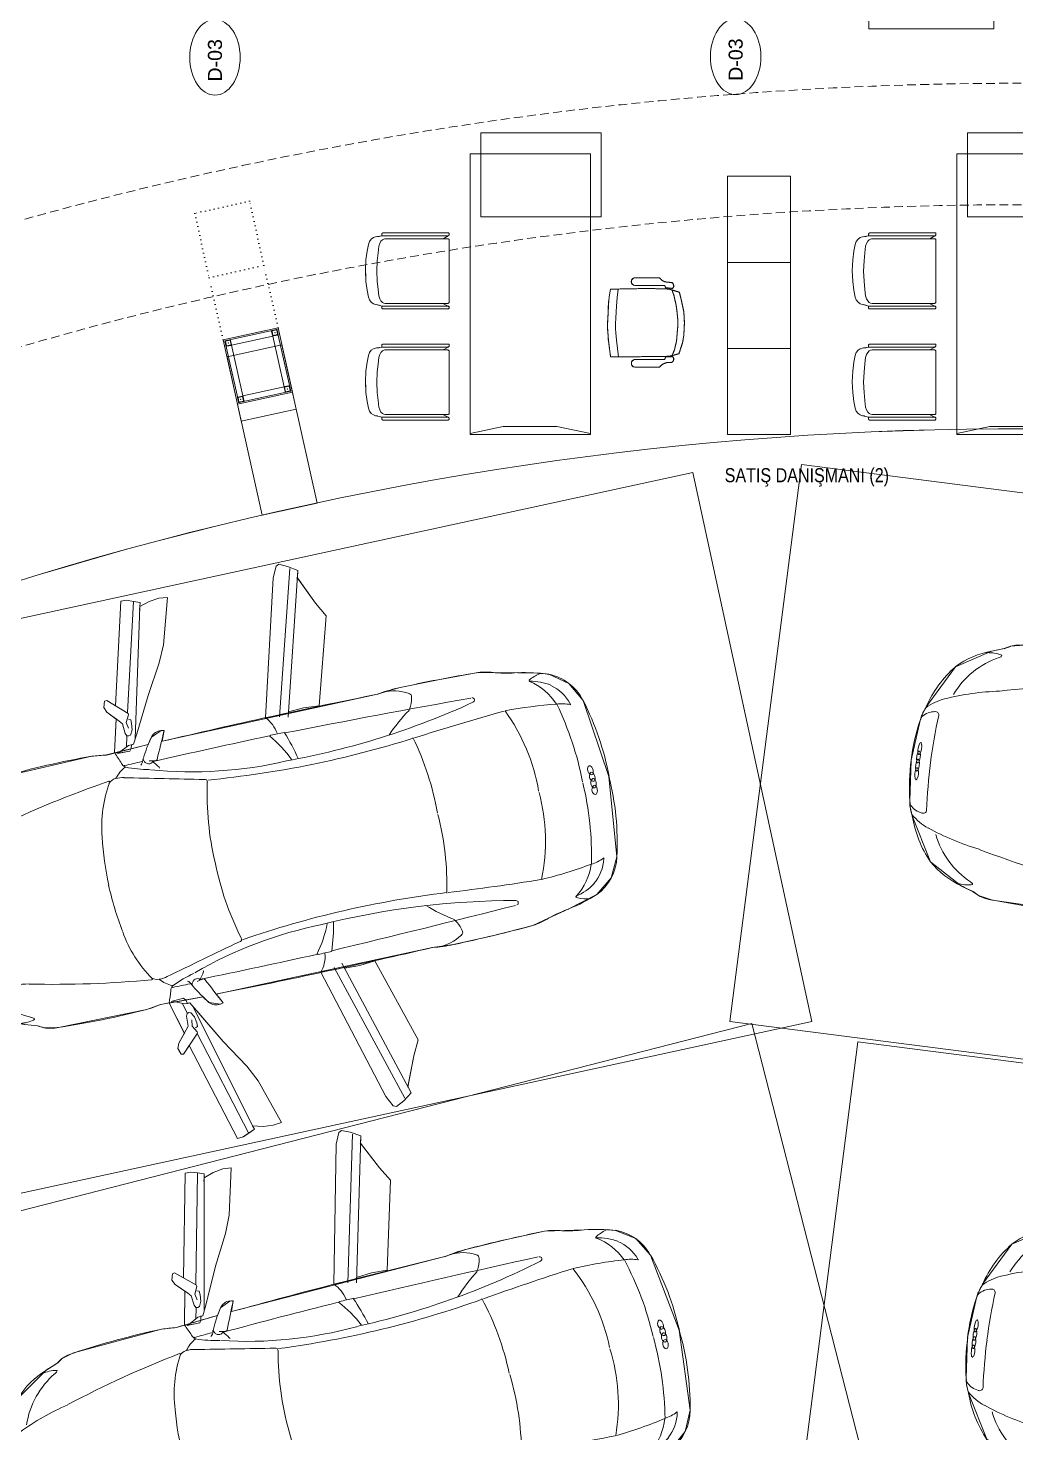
# Model space of a CAD drawing. Extents: x -1281 to 23780, y 0 to 7214.
# Drawn here: x 3381 to 4085, y 1363 to 2364 of the extents above; entities that cross this region are included whole.
import ezdxf
from ezdxf.enums import TextEntityAlignment as Align

# ---------------------------------------------------------------- set-up
doc = ezdxf.new("R2010")
doc.units = 0
doc.header["$LTSCALE"] = 25
doc.header["$MEASUREMENT"] = 0
doc.linetypes.add('DOT2', pattern=[0.125, 0, -0.125])
doc.linetypes.add('HIDDEN', pattern=[0.375, 0.25, -0.125])
doc.layers.get('0').update_dxf_attribs({"color": 9, "lineweight": 9})
for name, color, linetype, lineweight in [('04', 9, 'Continuous', 9), ('05', 9, 'Continuous', 9), ('06C', 9, 'Continuous', 9), ('06D', 9, 'Continuous', 9), ('10', 9, 'Continuous', 9), ('11', 9, 'Continuous', 9), ('14', 9, 'Continuous', 9), ('20', 9, 'DOT2', 9), ('21', 9, 'Continuous', 9), ('22', 8, 'Continuous', 9), ('35', 9, 'Continuous', 9), ('40', 9, 'Continuous', 9), ('40B', 9, 'Continuous', 9)]:
    doc.layers.add(name, color=color, linetype=linetype, lineweight=lineweight)
doc.styles.add('Arial', font='arial.ttf', dxfattribs={"height": 2.5})
doc.styles.add('MuuM_TEXT-STANDART', font='ARIALN.TTF')

# ---------------------------------------------------------------- blocks, each defined once
blk = doc.blocks.new('Group-321-1')
at = {"lineweight": 0}
for p, q in [((384783.04, 69371.037), (384783.045, 69371.03)), ((384784.412, 69370.333), (384784.402, 69370.333))]:
    blk.add_line(p, q, dxfattribs=at)
blk.add_lwpolyline([(384781.552, 69367.984), (384781.749, 69367.691), (384781.755, 69367.686), (384781.792, 69367.644), (384781.826, 69367.617), (384782.071, 69367.461), (384782.34, 69367.353), (384782.382, 69367.341), (384782.445, 69367.333), (384782.799, 69367.344), (384783.036, 69367.494), (384783.102, 69367.558), (384783.14, 69367.584), (384783.206, 69367.666), (384783.505, 69368.233), (384783.54, 69368.332), (384783.689, 69368.6), (384783.747, 69368.608), (384783.808, 69368.663), (384783.815, 69368.684), (384783.734, 69368.684), (384784.456, 69370.087), (384784.536, 69370.216), (384784.667, 69370.478), (384784.79, 69370.739), (384784.82, 69370.859), (384784.862, 69371.012), (384784.908, 69371.23), (384784.882, 69371.384), (384784.792, 69371.511), (384784.314, 69371.831), (384783.778, 69372.033), (384783.62, 69372.032), (384783.48, 69371.963), (384783.437, 69371.922), (384783.33, 69371.799), (384783.149, 69371.581), (384783.009, 69371.329), (384782.874, 69371.074), (384782.814, 69370.93), (384782.099, 69369.532), (384782.049, 69369.59), (384782.035, 69369.573), (384782.027, 69369.491), (384782.053, 69369.439), (384781.922, 69369.163), (384781.862, 69369.076), (384781.573, 69368.494), (384781.548, 69368.402), (384781.549, 69368.355), (384781.535, 69368.264), (384781.552, 69367.984)], close=True, dxfattribs=at)
for centre, radius, start, end in [((384783.7, 69371.691), 0.35, 77.5866, 129.0276), ((384783.366, 69370.122), 1.955, 60.966, 77.834), ((384784.32, 69371.045), 1.244, 132.4655, 142.7244), ((384783.72, 69371.827), 0.298, 161.3049, 177.7436), ((384783.743, 69371.571), 0.403, 118.72, 140.7848), ((384783.68, 69371.64), 0.312, 79.0353, 114.6797), ((384783.891, 69371.749), 0.244, 127.2849, 150.4821), ((384783.737, 69371.941), 0.00701, 14.3074, 65.7877), ((384782.538, 69372.337), 0.957, 316.2186, 325.7418), ((384783.508, 69371.841), 0.0862, 181.346, 189.6397), ((384783.428, 69371.828), 0.00442, 198.8504, 328.8627), ((384783.624, 69371.454), 0.418, 82.5082, 117.4781), ((384786.16, 69370.1), 3.048, 144.4513, 151.4415), ((384783.134, 69369.637), 2.3, 61.7007, 76.2646), ((384783.478, 69370.064), 1.955, 47.8221, 64.6901), ((384784.176, 69371.766), 0.0116, 115.4859, 202.8384), ((384784.205, 69371.78), 0.0437, 204.9366, 291.601), ((384784.183, 69371.753), 0.0264, 86.2513, 116.6), ((384784.18, 69371.717), 0.0619, 44.0406, 86.0686), ((384784.219, 69371.748), 0.0101, 111.9283, 196.7629), ((384784.245, 69371.755), 0.0368, 193.5155, 249.2754), ((384784.227, 69371.731), 0.0287, 93.4709, 113.7003), ((384784.216, 69371.751), 0.0129, 292.515, 43.913), ((384784.222, 69371.692), 0.0681, 58.3409, 87.3083), ((384784.251, 69371.761), 0.045, 244.6107, 282.6822), ((384784.267, 69371.727), 0.0153, 157.3959, 204.4647), ((384784.264, 69371.727), 0.0131, 105.2381, 152.0925), ((384784.294, 69371.739), 0.045, 202.974, 241.0454), ((384784.24, 69371.721), 0.0339, 22.2897, 58.1662), ((384784.257, 69371.732), 0.0153, 281.1914, 328.2602), ((384784.268, 69371.706), 0.0339, 67.4899, 103.3665), ((384784.259, 69371.729), 0.0131, 333.5636, 20.4181), ((384784.292, 69371.73), 0.0368, 236.3807, 292.1406), ((384784.255, 69371.675), 0.0681, 38.3479, 67.3152), ((384784.307, 69371.704), 0.0129, 81.7431, 193.1412), ((384784.336, 69371.712), 0.0437, 194.0551, 280.7195), ((384784.302, 69371.705), 0.0101, 288.8932, 13.7278), ((384784.284, 69371.702), 0.0287, 11.9558, 32.1852), ((384784.3, 69371.656), 0.0619, 39.5875, 81.6156), ((384784.342, 69371.681), 0.0116, 282.8177, 10.1702), ((384784.327, 69371.679), 0.0264, 9.0561, 39.4048), ((384793.527, 69365.622), 11.967, 150.1373, 152.8972), ((384783.608, 69371.273), 0.553, 133.0237, 146.1228), ((384783.22, 69369.593), 2.3, 49.3915, 63.9554), ((384800.106, 69364.196), 18.18, 156.135, 158.2411), ((384783.405, 69370.215), 1.343, 60.0174, 86.688), ((384784.559, 69371.251), 0.35, 356.6286, 48.0695), ((384865.048, 69325.719), 93.696, 150.80307, 151.62775), ((384777.872, 69372.853), 5.605, 330.8944, 345.1644), ((384783.275, 69371.424), 0.0159, 339.0039, 150.3983), ((384784.494, 69371.439), 0.244, 335.1741, 358.3712), ((384784.74, 69371.426), 0.00701, 59.8685, 111.3487), ((384784.529, 69371.205), 0.312, 10.9765, 46.6208), ((384783.531, 69370.151), 1.343, 38.9682, 65.6387), ((384781.832, 69372.322), 3.048, 334.2146, 341.2049), ((384784.411, 69371.051), 0.418, 8.178, 43.1479), ((384784.436, 69371.216), 0.403, 344.8714, 6.9361), ((384783.672, 69371.378), 1.244, 342.9317, 353.1906), ((384783.117, 69370.833), 0.319, 120.9729, 155.4756), ((384782.971, 69371.074), 0.0369, 91.8, 120.3439), ((384782.963, 69371.079), 0.0326, 45.4864, 78.5544), ((384782.849, 69370.933), 0.218, 28.7618, 50.9848), ((384784.829, 69371.109), 0.00442, 156.7934, 286.8057), ((384784.792, 69371.182), 0.0862, 296.0164, 304.3102), ((384784.657, 69371.346), 0.298, 307.9125, 324.3512), ((384783.773, 69370.613), 1.01, 153.0695, 161.9186), ((384784.151, 69371.138), 1.11, 185.593, 197.2706), ((384768.906, 69380.212), 18.18, 327.415, 329.5212), ((384785.761, 69370.683), 0.957, 159.9143, 169.4376), ((384822.941, 69349.52), 45.481, 151.9178, 153.8966), ((384776.607, 69373.583), 7.124, 326.0794, 338.1164), ((384782.734, 69368.932), 2.053, 60.6822, 76.5032), ((384784.272, 69370.932), 0.553, 339.5333, 352.6324), ((384782.88, 69368.858), 2.053, 49.1529, 64.974), ((384788.9, 69367.192), 5.605, 140.4918, 154.7617), ((384699.785, 69410.55), 93.696, 334.02838, 334.85305), ((384773.899, 69375.698), 11.967, 332.7589, 335.5189), ((384784.589, 69370.749), 0.0159, 335.2578, 146.6522), ((384790.23, 69366.59), 7.124, 147.5397, 159.5767), ((384783.846, 69371.294), 1.11, 288.3855, 300.0631), ((384784.439, 69370.117), 0.218, 74.6714, 96.8944), ((384784.201, 69370.276), 0.319, 330.1806, 4.6832), ((384784.491, 69370.295), 0.0326, 47.1018, 80.1697), ((384784.482, 69370.298), 0.0369, 5.3122, 33.8561), ((384782.496, 69369.975), 0.239, 70.6349, 104.3906), ((384825.273, 69347.607), 48.303, 152.0551, 152.1719), ((384782.403, 69368.692), 1.564, 74.9854, 82.5895), ((384783.639, 69370.681), 1.01, 323.7375, 332.5866), ((384821.188, 69350.013), 43.565, 152.4769, 153.5907), ((384780.105, 69371.445), 2.973, 314.8855, 333.6766), ((384782.729, 69369.208), 0.955, 86.6279, 100.516), ((384782.562, 69370.153), 0.00585, 151.7805, 223.8989), ((384743.67, 69390.211), 45.481, 331.7595, 333.7383), ((384782.15, 69369.497), 0.138, 137.1664, 146.6022), ((384967.463, 69508.003), 231.379, 216.74162, 216.79401), ((384678.752, 69458.221), 136.451, 319.2526, 319.49259), ((384782.515, 69369.582), 0.0186, 41.3859, 155.3161), ((384783.958, 69371.212), 2.159, 228.5422, 243.7224), ((384786.455, 69368.186), 2.973, 151.9795, 170.7706), ((384783.107, 69369.014), 0.955, 25.1401, 39.0282), ((384782.878, 69368.448), 1.564, 43.0666, 50.6707), ((384782.099, 69369.526), 0.08, 143.4719, 205.3483), ((384782.92, 69369.911), 0.987, 205.182, 214.4777), ((384740.756, 69390.991), 48.303, 333.4842, 333.601), ((384795.179, 69363.075), 14.587, 154.1319, 155.3338), ((384781.966, 69369.543), 0.249, 316.3484, 326.7202), ((384782.151, 69369.374), 0.0194, 352.1473, 47.0793), ((384782.265, 69368.914), 0.484, 94.4328, 101.9444), ((384782.167, 69369.414), 0.0112, 312.8599, 34.8105), ((384782.228, 69369.389), 0.00831, 38.2323, 92.0308), ((384745.092, 69389.074), 43.565, 332.0654, 333.1793), ((384783.972, 69369.429), 0.00585, 261.7572, 333.8756), ((384783.866, 69369.272), 0.239, 21.2655, 55.0212), ((384791.145, 69364.805), 10.096, 153.3898, 154.1067), ((384781.444, 69369.969), 0.986, 309.9162, 319.8631), ((384782.124, 69369.363), 0.0209, 210.1338, 261.901), ((384782.122, 69369.345), 0.00941, 178.2704, 230.3207), ((384782.085, 69369.3), 0.0489, 5.7791, 50.9893), ((384782.132, 69369.396), 0.0541, 258.6932, 282.7156), ((384782.132, 69369.38), 0.0386, 287.1711, 347.5368), ((384781.801, 69367.557), 1.667, 81.8864, 84.9423), ((384782.05, 69369.26), 0.0543, 255.4486, 293.8595), ((384782.065, 69369.212), 0.00351, 147.6525, 275.8013), ((384782.08, 69369.207), 0.00659, 121.6403, 166.7715), ((384782.315, 69369.202), 0.241, 178.3112, 202.8017), ((384784.019, 69371.181), 2.159, 241.9337, 257.114), ((384783.028, 69368.324), 1.387, 142.8163, 147.1796), ((384782.158, 69369.074), 0.0723, 153.7582, 202.5543), ((384782.272, 69369.026), 0.196, 137.8698, 155.4348), ((384787.053, 69366.137), 5.965, 150.4859, 156.7365), ((384789.128, 69366.446), 7.519, 159.687, 166.3516), ((384782.082, 69369.055), 0.00481, 20.9384, 175.9317), ((384782.858, 69369.503), 0.891, 210.0252, 235.5657), ((384916.043, 69336.417), 136.451, 166.16354, 166.40352), ((384783.536, 69369.058), 0.0186, 330.34, 84.2703), ((384783.627, 69370.502), 2.151, 233.7694, 242.9353), ((384783.546, 69368.712), 0.00831, 33.6253, 87.4238), ((384783.139, 69368.466), 0.484, 23.7117, 31.2233), ((384783.824, 69368.59), 0.249, 158.9359, 169.3077), ((384783.602, 69368.677), 0.0112, 90.8456, 172.7962), ((384788.197, 69600.022), 231.379, 268.86212, 268.91451), ((384783.68, 69368.712), 0.138, 339.054, 348.4897), ((384783.634, 69370.498), 2.151, 242.7208, 251.8868), ((384784.475, 69368.414), 0.986, 165.793, 175.74), ((384774.624, 69373.286), 10.096, 331.5495, 332.2663), ((384783.557, 69368.544), 0.0489, 74.6669, 119.8771), ((384770.867, 69375.555), 14.587, 330.3223, 331.5242), ((384783.595, 69368.629), 0.0386, 138.1193, 198.4851), ((384783.608, 69368.638), 0.0541, 202.9405, 226.9629), ((384783.579, 69368.641), 0.0194, 78.5769, 133.5088), ((384783.572, 69368.601), 0.00941, 255.3354, 307.3857), ((384783.586, 69368.613), 0.0209, 223.7551, 275.5224), ((384783.567, 69369.579), 0.987, 271.1784, 280.4742), ((384783.732, 69368.687), 0.08, 280.3078, 342.1843), ((384781.897, 69368.358), 0.352, 155.6746, 172.8272), ((384783.225, 69368.537), 0.196, 330.2214, 347.7863), ((384783.343, 69368.674), 0.241, 282.8545, 307.345), ((384783.485, 69368.487), 0.00659, 318.8847, 4.0158), ((384783.545, 69368.493), 0.0543, 191.7966, 230.2075), ((384781.251, 69368.372), 0.299, 356.6067, 5.6602), ((384777.132, 69372.603), 7.519, 319.3046, 325.9692), ((384783.272, 69369.29), 0.891, 250.0904, 275.6309), ((384783.331, 69368.472), 0.0723, 283.1018, 331.8979), ((384783.36, 69368.399), 0.00481, 309.7244, 104.7177), ((384783.497, 69368.477), 0.00351, 209.8549, 338.0036), ((384782.307, 69367.298), 1.667, 40.7138, 43.7698), ((384781.801, 69368.141), 0.281, 142.998, 163.907), ((384764.347, 69370.886), 17.387, 351.3262, 351.6313), ((384781.611, 69368.288), 0.0411, 126.4313, 146.9765), ((384781.589, 69368.318), 0.00398, 74.7912, 133.7856), ((384781.584, 69368.313), 0.0102, 1.6376, 54.3963), ((384781.501, 69368.301), 0.0949, 358.817, 7.3839), ((384782.201, 69368.289), 0.606, 179.0659, 219.4798), ((384782.215, 69368.742), 1.387, 338.4765, 342.8399), ((384782.137, 69368.159), 0.611, 170.0439, 196.5991), ((384783.574, 69367.651), 1.842, 162.0199, 174.3284), ((384778.091, 69370.738), 5.965, 328.9197, 335.1702), ((384782.317, 69368.285), 0.822, 201.4762, 226.3392), ((384782.119, 69367.795), 0.38, 174.3105, 196.6697), ((384781.937, 69367.809), 0.219, 213.4367, 228.8733), ((384781.94, 69367.689), 0.145, 160.4215, 200.1828), ((384781.827, 69367.732), 0.0243, 63.7649, 169.9953), ((384784.099, 69371.38), 4.274, 238.0489, 242.6341), ((384781.349, 69368.793), 1.842, 311.3278, 323.6363), ((384781.863, 69367.709), 0.0958, 222.8673, 244.0075), ((384781.83, 69367.649), 0.0272, 202.2018, 232.2843), ((384782.695, 69368.714), 1.4, 231.6246, 243.5204), ((384784.073, 69371.394), 4.274, 243.022, 247.6072), ((384783.29, 69367.326), 0.299, 119.996, 129.0494), ((384782.901, 69367.842), 0.352, 312.8289, 329.9815), ((384781.979, 69367.566), 0.00393, 106.148, 191.2356), ((384781.993, 69367.569), 0.0174, 192.4725, 226.4338), ((384781.984, 69367.548), 0.0228, 79.7433, 104.6743), ((384782.076, 69367.657), 0.139, 226.4813, 253.2418), ((384781.968, 69367.467), 0.105, 43.0274, 79.064), ((384782.033, 69367.535), 0.00393, 108.0079, 193.0955), ((384782.046, 69367.539), 0.0174, 194.3324, 228.2937), ((384782.038, 69367.517), 0.0228, 81.6031, 106.5342), ((384782.126, 69367.63), 0.139, 228.3412, 255.1017), ((384782.043, 69367.546), 0.0229, 252.8528, 277.4764), ((384782.024, 69367.436), 0.105, 44.8873, 80.9239), ((384782.022, 69367.518), 0.0302, 24.4378, 42.4802), ((384782.046, 69367.528), 0.00493, 273.6822, 33.6822), ((384782.086, 69367.507), 0.00493, 90.1141, 210.1141), ((384782.102, 69367.515), 0.0229, 206.3199, 230.9435), ((384782.091, 69367.482), 0.0302, 81.316, 99.3585), ((384782.176, 69367.604), 0.139, 230.5544, 257.315), ((384782.097, 69367.517), 0.0229, 254.7126, 279.3362), ((384782.078, 69367.409), 0.105, 44.7323, 80.7688), ((384782.077, 69367.489), 0.0302, 26.2976, 44.3401), ((384782.1, 69367.5), 0.00493, 275.5421, 35.5421), ((384782.14, 69367.48), 0.00493, 91.9739, 211.9739), ((384782.146, 69367.455), 0.0302, 83.1759, 101.2183), ((384782.136, 69367.381), 0.105, 46.5921, 82.6287), ((384782.136, 69367.467), 0.0228, 19.1219, 44.053), ((384782.668, 69368.05), 0.606, 266.1764, 306.5902), ((384782.599, 69367.922), 0.611, 289.0571, 315.6122), ((384782.781, 69367.638), 0.281, 321.7491, 342.6581), ((384783.086, 69367.487), 0.0949, 118.2722, 126.8391), ((384795.185, 69355.056), 17.387, 134.0248, 134.33), ((384783.047, 69367.563), 0.0102, 71.2598, 124.0185), ((384783.011, 69367.569), 0.0411, 338.6796, 359.2249), ((384783.048, 69367.569), 0.00398, 351.8705, 50.8649), ((384782.725, 69368.699), 1.4, 242.1358, 254.0316), ((384782.156, 69367.488), 0.0229, 208.1798, 232.8034), ((384782.227, 69367.58), 0.139, 232.4143, 259.1748), ((384782.149, 69367.486), 0.0174, 257.3624, 291.3237), ((384782.154, 69367.473), 0.00393, 292.5606, 17.6483), ((384782.204, 69367.46), 0.0174, 259.2223, 293.1836), ((384782.192, 69367.441), 0.0228, 20.9818, 45.9129), ((384782.21, 69367.448), 0.00393, 294.4205, 19.5081), ((384782.332, 69367.488), 0.145, 285.4734, 325.2346), ((384782.315, 69367.695), 0.38, 288.9864, 311.3457), ((384782.433, 69367.421), 0.0243, 315.6609, 61.8912), ((384782.394, 69367.436), 0.0958, 241.6486, 262.7889), ((384782.364, 69367.375), 0.0272, 253.3718, 283.4544), ((384782.432, 69367.554), 0.219, 256.7829, 272.2195), ((384782.598, 69368.141), 0.822, 259.3169, 284.18)]:
    blk.add_arc(centre, radius, start, end, dxfattribs=at)
blk = doc.blocks.new('Group-322-1')
for p, q in [((384781.331, 69370.21), (384781.297, 69370.16)), ((384781.574, 69369.974), (384781.331, 69370.21)), ((384781.27, 69370.092), (384781.256, 69370.017)), ((384781.297, 69370.16), (384781.27, 69370.092)), ((384781.199, 69370.005), (384781.162, 69369.973)), ((384781.235, 69370.037), (384781.199, 69370.005)), ((384781.784, 69369.471), (384781.2, 69370.004)), ((384781.256, 69370.017), (384781.235, 69370.037)), ((384781.962, 69369.394), (384781.256, 69370.017)), ((384781.256, 69370.017), (384781.275, 69369.999)), ((384781.162, 69369.973), (384781.141, 69369.938)), ((384781.141, 69369.938), (384781.692, 69369.435)), ((384781.654, 69369.869), (384781.574, 69369.974)), ((384781.782, 69369.661), (384781.654, 69369.869)), ((384781.944, 69369.425), (384781.782, 69369.661)), ((384781.618, 69369.395), (384781.623, 69369.411)), ((384781.649, 69369.362), (384781.618, 69369.395)), ((384781.623, 69369.411), (384781.792, 69369.469)), ((384781.794, 69369.385), (384781.689, 69369.359)), ((384781.766, 69369.381), (384781.946, 69369.218)), ((384781.792, 69369.469), (384781.801, 69369.465)), ((384781.823, 69369.391), (384781.794, 69369.385)), ((384781.801, 69369.465), (384781.832, 69369.419)), ((384781.889, 69369.363), (384781.823, 69369.391)), ((384781.824, 69369.445), (384781.838, 69369.456)), ((384781.832, 69369.419), (384781.873, 69369.405)), ((384781.838, 69369.456), (384781.862, 69369.443)), ((384781.862, 69369.443), (384781.899, 69369.418)), ((384781.899, 69369.418), (384781.921, 69369.385)), ((384781.921, 69369.385), (384781.918, 69369.372)), ((384781.986, 69369.36), (384781.944, 69369.425)), ((384781.689, 69369.359), (384781.649, 69369.362)), ((384781.908, 69369.362), (384781.889, 69369.363)), ((384781.918, 69369.372), (384781.908, 69369.362)), ((384781.969, 69369.308), (384781.911, 69369.361)), ((384781.963, 69369.23), (384782.008, 69369.309)), ((384781.966, 69369.236), (384781.97, 69369.326)), ((384781.97, 69369.326), (384781.986, 69369.36)), ((384781.998, 69369.329), (384781.977, 69369.348)), ((384782.008, 69369.309), (384781.998, 69369.329))]:
    blk.add_line(p, q)
blk.add_lwpolyline([(384781.331, 69370.21), (384781.574, 69369.974), (384781.654, 69369.869), (384781.782, 69369.661), (384781.944, 69369.425), (384781.986, 69369.36), (384781.98, 69369.346), (384781.998, 69369.329), (384782.008, 69369.309), (384781.966, 69369.236), (384781.946, 69369.218), (384781.769, 69369.379), (384781.689, 69369.359), (384781.649, 69369.362), (384781.618, 69369.395), (384781.623, 69369.411), (384781.692, 69369.435), (384781.141, 69369.938), (384781.162, 69369.973), (384781.199, 69370.005), (384781.235, 69370.037), (384781.256, 69370.017), (384781.27, 69370.092), (384781.297, 69370.16)], close=True)
blk = doc.blocks.new('Group-323-1')
for p, q in [((384783.571, 69368.405), (384783.609, 69368.488)), ((384783.609, 69368.488), (384783.631, 69368.491)), ((384783.631, 69368.491), (384783.659, 69368.485)), ((384783.645, 69368.467), (384783.663, 69368.5)), ((384783.663, 69368.5), (384783.74, 69368.503)), ((384783.705, 69368.5), (384784.623, 69368.289)), ((384783.74, 69368.503), (384784.026, 69368.509)), ((384784.026, 69368.509), (384784.27, 69368.527)), ((384784.27, 69368.527), (384784.402, 69368.523)), ((384784.402, 69368.523), (384784.736, 69368.463)), ((384783.808, 69368.333), (384783.571, 69368.385)), ((384783.575, 69368.411), (384783.645, 69368.467)), ((384783.631, 69368.456), (384783.707, 69368.44)), ((384783.713, 69368.451), (384783.71, 69368.438)), ((384783.71, 69368.438), (384783.722, 69368.423)), ((384783.722, 69368.461), (384783.713, 69368.451)), ((384783.761, 69368.463), (384783.722, 69368.461)), ((384783.722, 69368.423), (384783.784, 69368.385)), ((384783.804, 69368.448), (384783.761, 69368.463)), ((384783.802, 69368.409), (384783.766, 69368.434)), ((384783.784, 69368.385), (384783.795, 69368.358)), ((384783.856, 69368.411), (384783.802, 69368.409)), ((384783.828, 69368.435), (384783.804, 69368.448)), ((384783.827, 69368.418), (384783.828, 69368.435)), ((384783.865, 69368.406), (384783.856, 69368.411)), ((384783.916, 69368.234), (384783.865, 69368.406)), ((384783.871, 69368.4), (384784.645, 69368.236)), ((384784.715, 69368.406), (384784.675, 69368.344)), ((384784.736, 69368.463), (384784.715, 69368.406)), ((384783.795, 69368.358), (384783.836, 69368.258)), ((384784.626, 69368.15), (384783.896, 69368.304)), ((384784.623, 69368.289), (384784.597, 69368.295)), ((384784.675, 69368.344), (384784.623, 69368.289)), ((384784.623, 69368.289), (384784.651, 69368.284)), ((384784.651, 69368.284), (384784.646, 69368.236)), ((384783.836, 69368.258), (384783.861, 69368.227)), ((384783.861, 69368.227), (384783.906, 69368.221)), ((384783.906, 69368.221), (384783.916, 69368.234)), ((384784.642, 69368.187), (384784.626, 69368.15)), ((384784.646, 69368.236), (384784.642, 69368.187))]:
    blk.add_line(p, q)
blk.add_lwpolyline([(384783.629, 69368.491), (384783.656, 69368.486), (384783.663, 69368.5), (384784.026, 69368.509), (384784.27, 69368.527), (384784.402, 69368.523), (384784.736, 69368.463), (384784.715, 69368.406), (384784.675, 69368.344), (384784.623, 69368.289), (384784.651, 69368.284), (384784.642, 69368.187), (384784.626, 69368.15), (384783.896, 69368.304), (384783.916, 69368.234), (384783.906, 69368.221), (384783.861, 69368.227), (384783.836, 69368.258), (384783.805, 69368.334), (384783.571, 69368.385)], close=True)
blk = doc.blocks.new('Group-324-1')
for p, q in [((384781.703, 69371.012), (384781.652, 69370.974)), ((384781.773, 69371.05), (384781.703, 69371.012)), ((384782.494, 69370.288), (384781.725, 69371.016)), ((384782.537, 69370.334), (384781.773, 69371.05)), ((384781.806, 69371.015), (384782.032, 69371)), ((384782.032, 69371), (384782.15, 69371.001)), ((384782.15, 69371.001), (384782.614, 69370.557)), ((384781.652, 69370.974), (384781.65, 69370.95)), ((384781.65, 69370.95), (384781.701, 69370.882)), ((384781.701, 69370.882), (384782.437, 69370.206)), ((384782.614, 69370.557), (384782.554, 69370.462)), ((384782.554, 69370.462), (384782.508, 69370.36))]:
    blk.add_line(p, q)
blk.add_lwpolyline([(384782.614, 69370.557), (384782.15, 69371.001), (384782.032, 69371), (384781.811, 69371.015), (384781.773, 69371.05), (384781.703, 69371.012), (384781.652, 69370.974), (384781.65, 69370.95), (384781.701, 69370.882), (384782.437, 69370.206), (384782.513, 69370.356), (384782.508, 69370.36), (384782.554, 69370.462)], close=True)
blk = doc.blocks.new('Group-325-1')
for p, q in [((384784.27, 69369.709), (384784.228, 69369.605)), ((384784.901, 69369.59), (384784.27, 69369.709)), ((384784.228, 69369.605), (384784.171, 69369.507)), ((384784.969, 69369.494), (384784.901, 69369.59)), ((384784.133, 69369.516), (384785.16, 69369.313)), ((384785.113, 69369.319), (384784.969, 69369.494)), ((384784.121, 69369.455), (384785.161, 69369.254)), ((384785.066, 69369.156), (384784.088, 69369.361)), ((384785.16, 69369.313), (384785.171, 69369.234)), ((384785.171, 69369.234), (384785.169, 69369.17)), ((384785.151, 69369.154), (384785.066, 69369.156)), ((384785.169, 69369.17), (384785.151, 69369.154))]:
    blk.add_line(p, q)
blk.add_lwpolyline([(384784.27, 69369.709), (384784.901, 69369.59), (384784.969, 69369.494), (384785.11, 69369.323), (384785.16, 69369.313), (384785.171, 69369.234), (384785.169, 69369.17), (384785.151, 69369.154), (384785.066, 69369.156), (384784.088, 69369.361), (384784.137, 69369.452), (384784.166, 69369.509), (384784.172, 69369.508), (384784.228, 69369.605)], close=True)
blk = doc.blocks.new('p-audi_arac')
at = {"layer": '06D', "lineweight": 0, "flags": 128}
blk.add_lwpolyline([(695.6, 0.8), (-4.4, 0.8), (-4.4, 400.8), (695.6, 400.8)], close=True, dxfattribs=at)
at = {"layer": '04', "xscale": 100, "yscale": 100, "zscale": 100, "rotation": 117.1763778173342}
for name in ['Group-321-1', 'Group-323-1', 'Group-325-1', 'Group-324-1', 'Group-322-1']:
    blk.add_blockref(name, (23745751, -31061967.8), dxfattribs=at)
blk = doc.blocks.new('0_doorno')
blk.add_lwpolyline([(4.5, 0), (12.5, 0)])
blk.add_ellipse((-0.89, 0), major_axis=(-5.39, 0), ratio=0.666667)
at = {"style": 'Arial'}
blk.add_attdef('YUKSEKLIK', text='', height=2, dxfattribs=at).set_placement((5, 12.3), align=Align.TOP_LEFT)
blk.add_attdef('KAPINO', text='', height=2, dxfattribs=at).set_placement((0, 0), align=Align.MIDDLE)
blk.add_attdef('GENISLIK', text='', height=2, dxfattribs=at).set_placement((5, -3.79), align=Align.BOTTOM_LEFT)
blk = doc.blocks.new('Group-41-1')
for p, q in [((384804.565, 69162.035), (384804.565, 69161.585)), ((384805.178, 69162.035), (384804.565, 69162.035)), ((384805.178, 69161.585), (384805.178, 69162.035)), ((384804.565, 69161.585), (384805.178, 69161.585))]:
    blk.add_line(p, q)
at = {"flags": 128}
blk.add_lwpolyline([(384804.565, 69162.035), (384805.178, 69162.035), (384805.178, 69161.585), (384804.565, 69161.585)], close=True, dxfattribs=at)
blk = doc.blocks.new('Group-42-1')
at = {"layer": '05', "color": 7}
for p in [(-1.227, 0), (-0.613, 0), (0, 0)]:
    blk.add_blockref('Group-41-1', p, dxfattribs=at)
blk = doc.blocks.new('Group-32-1')
for p, q in [((384804.552, 69159.371), (384804.573, 69159.336)), ((384804.574, 69159.372), (384804.573, 69159.372)), ((384804.573, 69159.372), (384804.573, 69159.371)), ((384804.573, 69159.371), (384804.573, 69159.371)), ((384804.573, 69159.371), (384804.573, 69159.37)), ((384804.573, 69159.37), (384804.573, 69159.37)), ((384804.573, 69159.37), (384804.573, 69159.369)), ((384804.573, 69159.369), (384804.573, 69159.369)), ((384804.573, 69159.369), (384804.573, 69158.924)), ((384804.575, 69159.374), (384804.574, 69159.374)), ((384804.574, 69159.374), (384804.574, 69159.374)), ((384804.574, 69159.374), (384804.574, 69159.373)), ((384804.574, 69159.373), (384804.574, 69159.373)), ((384804.574, 69159.373), (384804.574, 69159.372)), ((384804.576, 69159.376), (384804.575, 69159.375)), ((384804.575, 69159.375), (384804.575, 69159.375)), ((384804.575, 69159.375), (384804.575, 69159.374)), ((384804.577, 69159.377), (384804.576, 69159.376)), ((384804.576, 69159.376), (384804.576, 69159.376)), ((384804.576, 69159.376), (384804.576, 69159.376)), ((384804.578, 69159.377), (384804.577, 69159.377)), ((384804.577, 69159.377), (384804.577, 69159.377)), ((384804.577, 69159.377), (384804.577, 69159.377)), ((384804.579, 69159.378), (384804.578, 69159.378)), ((384804.578, 69159.378), (384804.578, 69159.377)), ((384804.58, 69159.378), (384804.579, 69159.378)), ((384804.579, 69159.378), (384804.579, 69159.378)), ((384804.581, 69159.379), (384804.58, 69159.378)), ((384804.58, 69159.378), (384804.58, 69159.378)), ((384804.582, 69159.379), (384804.581, 69159.379)), ((384804.581, 69159.379), (384804.581, 69159.379)), ((384804.583, 69159.379), (384804.582, 69159.379)), ((384804.582, 69159.379), (384804.582, 69159.379)), ((384805.023, 69159.379), (384804.583, 69159.379)), ((384804.583, 69159.379), (384804.583, 69159.379)), ((384805.024, 69159.379), (384805.023, 69159.379)), ((384805.023, 69159.379), (384805.023, 69159.379)), ((384805.025, 69159.379), (384805.024, 69159.379)), ((384805.024, 69159.379), (384805.024, 69159.379)), ((384805.026, 69159.378), (384805.025, 69159.379)), ((384805.025, 69159.379), (384805.025, 69159.379)), ((384805.027, 69159.378), (384805.026, 69159.378)), ((384805.026, 69159.378), (384805.026, 69159.378)), ((384805.028, 69159.378), (384805.027, 69159.378)), ((384805.027, 69159.378), (384805.027, 69159.378)), ((384805.028, 69159.377), (384805.028, 69159.378)), ((384805.029, 69159.377), (384805.028, 69159.377)), ((384805.03, 69159.376), (384805.029, 69159.377)), ((384805.029, 69159.377), (384805.029, 69159.377)), ((384805.029, 69159.377), (384805.029, 69159.377)), ((384805.031, 69159.375), (384805.03, 69159.376)), ((384805.03, 69159.376), (384805.03, 69159.376)), ((384805.03, 69159.376), (384805.03, 69159.376)), ((384805.031, 69159.374), (384805.031, 69159.375)), ((384805.031, 69159.375), (384805.031, 69159.375)), ((384805.032, 69159.374), (384805.031, 69159.374)), ((384805.032, 69159.373), (384805.032, 69159.374)), ((384805.032, 69159.374), (384805.032, 69159.374)), ((384805.032, 69159.372), (384805.032, 69159.373)), ((384805.032, 69159.373), (384805.032, 69159.373)), ((384805.033, 69159.372), (384805.032, 69159.372)), ((384805.052, 69159.372), (384805.033, 69159.334)), ((384805.033, 69159.371), (384805.033, 69159.372)), ((384805.033, 69159.37), (384805.033, 69159.371)), ((384805.033, 69159.371), (384805.033, 69159.371)), ((384805.033, 69159.369), (384805.033, 69159.37)), ((384805.033, 69159.37), (384805.033, 69159.37)), ((384805.033, 69158.932), (384805.033, 69159.369)), ((384805.033, 69159.369), (384805.033, 69159.369)), ((384804.552, 69158.899), (384804.558, 69158.862)), ((384805.033, 69158.932), (384805.033, 69158.932)), ((384805.052, 69158.899), (384805.042, 69158.862))]:
    blk.add_line(p, q)
at = {"flags": 128}
for points in [[(384804.531, 69158.909), (384804.531, 69158.909), (384804.531, 69158.908), (384804.531, 69158.908), (384804.531, 69158.907), (384804.531, 69158.907), (384804.531, 69158.906), (384804.532, 69158.906), (384804.532, 69158.905), (384804.532, 69158.905), (384804.532, 69158.904), (384804.532, 69158.904), (384804.533, 69158.904), (384804.533, 69158.903), (384804.533, 69158.903), (384804.534, 69158.902), (384804.534, 69158.902), (384804.534, 69158.902), (384804.535, 69158.901), (384804.535, 69158.901), (384804.535, 69158.901), (384804.536, 69158.901), (384804.536, 69158.9), (384804.537, 69158.9), (384804.537, 69158.9), (384804.538, 69158.9), (384804.538, 69158.9), (384804.539, 69158.899), (384804.539, 69158.899), (384804.539, 69158.899), (384804.54, 69158.899), (384804.54, 69158.899), (384804.541, 69158.899), (384804.552, 69158.899), (384804.552, 69159.369), (384804.552, 69159.369), (384804.552, 69159.37), (384804.552, 69159.37), (384804.551, 69159.371), (384804.551, 69159.371), (384804.551, 69159.372), (384804.551, 69159.372), (384804.551, 69159.373), (384804.551, 69159.373), (384804.55, 69159.374), (384804.55, 69159.374), (384804.55, 69159.374), (384804.55, 69159.375), (384804.549, 69159.375), (384804.549, 69159.376), (384804.549, 69159.376), (384804.548, 69159.376), (384804.548, 69159.377), (384804.548, 69159.377), (384804.547, 69159.377), (384804.547, 69159.377), (384804.546, 69159.378), (384804.546, 69159.378), (384804.545, 69159.378), (384804.545, 69159.378), (384804.545, 69159.378), (384804.544, 69159.379), (384804.544, 69159.379), (384804.543, 69159.379), (384804.543, 69159.379), (384804.542, 69159.379), (384804.542, 69159.379), (384804.536, 69159.379), (384804.536, 69159.379), (384804.535, 69159.379), (384804.535, 69159.379), (384804.535, 69159.379), (384804.535, 69159.379), (384804.534, 69159.379), (384804.534, 69159.379), (384804.534, 69159.379), (384804.534, 69159.378), (384804.534, 69159.378), (384804.533, 69159.378), (384804.533, 69159.378), (384804.533, 69159.378), (384804.533, 69159.378), (384804.533, 69159.378), (384804.532, 69159.377), (384804.532, 69159.377), (384804.532, 69159.377), (384804.532, 69159.377), (384804.532, 69159.377), (384804.532, 69159.376), (384804.532, 69159.376), (384804.531, 69159.376), (384804.531, 69159.376), (384804.531, 69159.376), (384804.531, 69159.375), (384804.531, 69159.375), (384804.531, 69159.375), (384804.531, 69159.375), (384804.531, 69159.374), (384804.531, 69159.374), (384804.531, 69159.374), (384804.531, 69158.909)], [(384805.052, 69158.899), (384805.063, 69158.899), (384805.063, 69158.899), (384805.064, 69158.899), (384805.064, 69158.899), (384805.065, 69158.899), (384805.065, 69158.899), (384805.066, 69158.9), (384805.066, 69158.9), (384805.067, 69158.9), (384805.067, 69158.9), (384805.067, 69158.9), (384805.068, 69158.901), (384805.068, 69158.901), (384805.069, 69158.901), (384805.069, 69158.901), (384805.069, 69158.902), (384805.07, 69158.902), (384805.07, 69158.902), (384805.071, 69158.903), (384805.071, 69158.903), (384805.071, 69158.904), (384805.071, 69158.904), (384805.072, 69158.904), (384805.072, 69158.905), (384805.072, 69158.905), (384805.072, 69158.906), (384805.072, 69158.906), (384805.072, 69158.907), (384805.073, 69158.907), (384805.073, 69158.908), (384805.073, 69158.908), (384805.073, 69158.909), (384805.073, 69158.909), (384805.073, 69159.369), (384805.073, 69159.369), (384805.073, 69159.37), (384805.073, 69159.37), (384805.073, 69159.371), (384805.072, 69159.371), (384805.072, 69159.372), (384805.072, 69159.372), (384805.072, 69159.373), (384805.072, 69159.373), (384805.072, 69159.374), (384805.071, 69159.374), (384805.071, 69159.374), (384805.071, 69159.375), (384805.071, 69159.375), (384805.07, 69159.376), (384805.07, 69159.376), (384805.069, 69159.376), (384805.069, 69159.377), (384805.069, 69159.377), (384805.068, 69159.377), (384805.068, 69159.377), (384805.067, 69159.378), (384805.067, 69159.378), (384805.067, 69159.378), (384805.066, 69159.378), (384805.066, 69159.378), (384805.065, 69159.379), (384805.065, 69159.379), (384805.064, 69159.379), (384805.064, 69159.379), (384805.063, 69159.379), (384805.063, 69159.379), (384805.062, 69159.379), (384805.062, 69159.379), (384805.061, 69159.379), (384805.061, 69159.379), (384805.06, 69159.379), (384805.06, 69159.379), (384805.059, 69159.378), (384805.059, 69159.378), (384805.058, 69159.378), (384805.058, 69159.378), (384805.057, 69159.378), (384805.057, 69159.377), (384805.057, 69159.377), (384805.056, 69159.377), (384805.056, 69159.377), (384805.055, 69159.376), (384805.055, 69159.376), (384805.055, 69159.376), (384805.054, 69159.375), (384805.054, 69159.375), (384805.054, 69159.374), (384805.053, 69159.374), (384805.053, 69159.374), (384805.053, 69159.373), (384805.053, 69159.373), (384805.053, 69159.372), (384805.053, 69159.372), (384805.052, 69159.371), (384805.052, 69159.371), (384805.052, 69159.37), (384805.052, 69159.37), (384805.052, 69159.369), (384805.052, 69159.369), (384805.052, 69158.899)]]:
    blk.add_lwpolyline(points, close=True, dxfattribs=at)
for points in [[(384804.531, 69158.909, 0.414214), (384804.541, 69158.899), (384804.552, 69158.899), (384804.552, 69159.369, 0.414214), (384804.542, 69159.379), (384804.536, 69159.379, 0.414214), (384804.531, 69159.374)], [(384805.052, 69158.899), (384805.063, 69158.899, 0.414214), (384805.073, 69158.909), (384805.073, 69159.369, 0.414214), (384805.063, 69159.379), (384805.062, 69159.379, 0.414214), (384805.052, 69159.369)]]:
    blk.add_lwpolyline(points, format="xyb", close=True, dxfattribs=at)
blk.add_lwpolyline([(384805.033, 69158.932), (384805.033, 69159.369, 0.414214), (384805.023, 69159.379), (384804.583, 69159.379, 0.414214), (384804.573, 69159.369), (384804.573, 69158.924), (384804.574, 69158.92)], format="xyb", dxfattribs=at)
for points in [[(384804.557, 69158.881), (384804.557, 69158.869), (384804.559, 69158.855), (384804.565, 69158.839), (384804.575, 69158.824), (384804.592, 69158.811), (384804.613, 69158.803), (384804.661, 69158.794), (384804.724, 69158.786), (384804.8, 69158.783)], [(384804.573, 69158.932), (384804.573, 69158.924), (384804.575, 69158.914), (384804.58, 69158.903), (384804.59, 69158.893), (384804.606, 69158.884), (384804.626, 69158.878), (384804.672, 69158.872), (384804.731, 69158.867), (384804.803, 69158.864)], [(384805.043, 69158.866), (384805.043, 69158.869), (384805.041, 69158.855), (384805.036, 69158.839), (384805.025, 69158.824), (384805.008, 69158.811), (384804.988, 69158.803), (384804.939, 69158.794), (384804.877, 69158.786), (384804.8, 69158.783)], [(384805.033, 69158.932), (384805.033, 69158.924), (384805.031, 69158.914), (384805.026, 69158.903), (384805.016, 69158.893), (384805, 69158.884), (384804.98, 69158.878), (384804.934, 69158.872), (384804.875, 69158.867), (384804.803, 69158.864)]]:
    blk.add_lwpolyline(points, dxfattribs=at)
at = {"layer": '40'}
blk.add_lwpolyline([(384805.023, 69159.379), (384804.583, 69159.379, 0.414214), (384804.573, 69159.369), (384804.573, 69159.337), (384804.573, 69159.336), (384804.552, 69159.371), (384804.551, 69159.373, 0.309775), (384804.542, 69159.379), (384804.536, 69159.379, 0.413784), (384804.531, 69159.374), (384804.531, 69158.909, 0.414214), (384804.541, 69158.899), (384804.552, 69158.899), (384804.557, 69158.869), (384804.559, 69158.855), (384804.565, 69158.839), (384804.575, 69158.824), (384804.592, 69158.811), (384804.613, 69158.803), (384804.661, 69158.794), (384804.724, 69158.786), (384804.8, 69158.783), (384804.838, 69158.785), (384804.877, 69158.786), (384804.939, 69158.794), (384804.988, 69158.803), (384805.008, 69158.811), (384805.025, 69158.824), (384805.036, 69158.839), (384805.041, 69158.855), (384805.047, 69158.88), (384805.052, 69158.899), (384805.063, 69158.899, 0.414214), (384805.073, 69158.909), (384805.073, 69159.369, 0.781144), (384805.052, 69159.372), (384805.033, 69159.334), (384805.033, 69159.369, 0.407263), (384805.023, 69159.379)], format="xyb", close=True, dxfattribs=at)
blk = doc.blocks.new('Group-258-1')
at = {"linetype": 'Continuous'}
for p, q in [((384800.098, 69164.505), (384800.094, 69164.508)), ((384800.71, 69164.505), (384800.715, 69164.508)), ((384800.226, 69164.399), (384800.167, 69164.408)), ((384800.289, 69164.394), (384800.226, 69164.399)), ((384800.372, 69164.39), (384800.289, 69164.394)), ((384800.414, 69164.389), (384800.372, 69164.39)), ((384800.45, 69164.389), (384800.414, 69164.389)), ((384800.479, 69164.391), (384800.45, 69164.389)), ((384800.53, 69164.394), (384800.479, 69164.391)), ((384800.59, 69164.402), (384800.53, 69164.394)), ((384800.649, 69164.41), (384800.59, 69164.402))]:
    blk.add_line(p, q, dxfattribs=at)
at = {"linetype": 'Continuous', "flags": 128}
for points in [[(384800.086, 69164.7), (384800.086, 69164.641), (384800.086, 69164.641)], [(384800.722, 69164.7), (384800.722, 69164.641), (384800.722, 69164.641)], [(384800.086, 69164.641), (384800.086, 69164.526), (384800.086, 69164.641)], [(384800.14, 69164.526), (384800.14, 69164.641), (384800.14, 69164.641)], [(384800.669, 69164.526), (384800.669, 69164.641), (384800.669, 69164.641)], [(384800.722, 69164.641), (384800.722, 69164.526), (384800.722, 69164.641)], [(384800.086, 69164.526), (384800.086, 69164.526), (384800.087, 69164.52)], [(384800.086, 69164.526), (384800.087, 69164.52), (384800.087, 69164.52)], [(384800.087, 69164.52), (384800.087, 69164.52), (384800.089, 69164.514)], [(384800.087, 69164.52), (384800.089, 69164.514), (384800.089, 69164.514)], [(384800.089, 69164.514), (384800.089, 69164.514), (384800.093, 69164.509)], [(384800.089, 69164.514), (384800.094, 69164.508), (384800.093, 69164.509)], [(384800.098, 69164.505), (384800.098, 69164.505), (384800.103, 69164.503)], [(384800.098, 69164.505), (384800.103, 69164.503), (384800.103, 69164.503)], [(384800.103, 69164.503), (384800.103, 69164.503), (384800.11, 69164.501)], [(384800.103, 69164.503), (384800.11, 69164.501), (384800.11, 69164.501)], [(384800.11, 69164.501), (384800.11, 69164.501), (384800.116, 69164.501)], [(384800.11, 69164.501), (384800.116, 69164.501), (384800.116, 69164.501)], [(384800.116, 69164.501), (384800.116, 69164.501), (384800.122, 69164.503)], [(384800.116, 69164.501), (384800.122, 69164.503), (384800.122, 69164.503)], [(384800.122, 69164.503), (384800.122, 69164.503), (384800.128, 69164.505)], [(384800.122, 69164.503), (384800.128, 69164.505), (384800.128, 69164.505)], [(384800.128, 69164.505), (384800.128, 69164.505), (384800.133, 69164.509)], [(384800.128, 69164.505), (384800.133, 69164.509), (384800.133, 69164.509)], [(384800.133, 69164.509), (384800.133, 69164.509), (384800.136, 69164.514)], [(384800.133, 69164.509), (384800.136, 69164.514), (384800.136, 69164.514)], [(384800.136, 69164.514), (384800.136, 69164.514), (384800.139, 69164.52)], [(384800.136, 69164.514), (384800.139, 69164.52), (384800.139, 69164.52)], [(384800.139, 69164.52), (384800.139, 69164.52), (384800.14, 69164.526)], [(384800.139, 69164.52), (384800.14, 69164.526), (384800.14, 69164.526)], [(384800.669, 69164.52), (384800.669, 69164.52), (384800.669, 69164.526)], [(384800.669, 69164.52), (384800.669, 69164.526), (384800.669, 69164.526)], [(384800.672, 69164.514), (384800.672, 69164.514), (384800.669, 69164.52)], [(384800.672, 69164.514), (384800.669, 69164.52), (384800.669, 69164.52)], [(384800.675, 69164.509), (384800.675, 69164.509), (384800.672, 69164.514)], [(384800.675, 69164.509), (384800.672, 69164.514), (384800.672, 69164.514)], [(384800.68, 69164.505), (384800.68, 69164.505), (384800.675, 69164.509)], [(384800.68, 69164.505), (384800.675, 69164.509), (384800.675, 69164.509)], [(384800.686, 69164.503), (384800.686, 69164.503), (384800.68, 69164.505)], [(384800.686, 69164.503), (384800.68, 69164.505), (384800.68, 69164.505)], [(384800.692, 69164.501), (384800.692, 69164.501), (384800.686, 69164.503)], [(384800.692, 69164.501), (384800.686, 69164.503), (384800.686, 69164.503)], [(384800.699, 69164.501), (384800.699, 69164.501), (384800.692, 69164.501)], [(384800.699, 69164.501), (384800.692, 69164.501), (384800.692, 69164.501)], [(384800.705, 69164.503), (384800.705, 69164.503), (384800.699, 69164.501)], [(384800.705, 69164.503), (384800.699, 69164.501), (384800.699, 69164.501)], [(384800.711, 69164.505), (384800.711, 69164.505), (384800.705, 69164.503)], [(384800.711, 69164.505), (384800.705, 69164.503), (384800.705, 69164.503)], [(384800.719, 69164.514), (384800.719, 69164.514), (384800.715, 69164.509)], [(384800.719, 69164.514), (384800.715, 69164.508), (384800.715, 69164.509)], [(384800.721, 69164.52), (384800.721, 69164.52), (384800.719, 69164.514)], [(384800.721, 69164.52), (384800.719, 69164.514), (384800.719, 69164.514)], [(384800.722, 69164.526), (384800.722, 69164.526), (384800.721, 69164.52)], [(384800.722, 69164.526), (384800.721, 69164.52), (384800.721, 69164.52)]]:
    blk.add_lwpolyline(points, close=True, dxfattribs=at)
at = {"linetype": 'Continuous'}
for points in [[(384800.231, 69164.854), (384800.21, 69164.848), (384800.189, 69164.843)], [(384800.327, 69164.875), (384800.279, 69164.864), (384800.231, 69164.854)], [(384800.407, 69164.879), (384800.367, 69164.877), (384800.327, 69164.875)], [(384800.493, 69164.875), (384800.45, 69164.877), (384800.407, 69164.879)], [(384800.543, 69164.867), (384800.518, 69164.871), (384800.493, 69164.875)], [(384800.627, 69164.84), (384800.585, 69164.854), (384800.543, 69164.867)], [(384800.085, 69164.701), (384800.113, 69164.721), (384800.118, 69164.757)], [(384800.118, 69164.757), (384800.118, 69164.788), (384800.126, 69164.801), (384800.148, 69164.803)], [(384800.158, 69164.746), (384800.149, 69164.742), (384800.14, 69164.738)], [(384800.148, 69164.803), (384800.152, 69164.803), (384800.162, 69164.794)], [(384800.159, 69164.771), (384800.158, 69164.759), (384800.158, 69164.746)], [(384800.162, 69164.794), (384800.16, 69164.783), (384800.159, 69164.771)], [(384800.166, 69164.768), (384800.164, 69164.698), (384800.162, 69164.627)], [(384800.189, 69164.843), (384800.177, 69164.806), (384800.166, 69164.768)], [(384800.211, 69164.804), (384800.191, 69164.797), (384800.171, 69164.79)], [(384800.275, 69164.819), (384800.243, 69164.811), (384800.211, 69164.804)], [(384800.325, 69164.826), (384800.3, 69164.823), (384800.275, 69164.819)], [(384800.384, 69164.832), (384800.355, 69164.829), (384800.325, 69164.826)], [(384800.431, 69164.832), (384800.407, 69164.832), (384800.384, 69164.832)], [(384800.487, 69164.827), (384800.459, 69164.829), (384800.431, 69164.832)], [(384800.536, 69164.823), (384800.511, 69164.825), (384800.487, 69164.827)], [(384800.592, 69164.81), (384800.564, 69164.816), (384800.536, 69164.823)], [(384800.637, 69164.792), (384800.605, 69164.807), (384800.592, 69164.81)], [(384800.645, 69164.772), (384800.636, 69164.806), (384800.627, 69164.84)], [(384800.649, 69164.475), (384800.647, 69164.623), (384800.645, 69164.772)], [(384800.66, 69164.803), (384800.656, 69164.803), (384800.647, 69164.794)], [(384800.647, 69164.794), (384800.648, 69164.783), (384800.65, 69164.771)], [(384800.65, 69164.771), (384800.65, 69164.759), (384800.65, 69164.746)], [(384800.65, 69164.746), (384800.659, 69164.742), (384800.669, 69164.738)], [(384800.69, 69164.757), (384800.69, 69164.788), (384800.682, 69164.801), (384800.66, 69164.803)], [(384800.723, 69164.701), (384800.696, 69164.721), (384800.69, 69164.757)], [(384800.14, 69164.738), (384800.14, 69164.69), (384800.14, 69164.641)], [(384800.669, 69164.738), (384800.669, 69164.69), (384800.669, 69164.641)], [(384800.162, 69164.627), (384800.164, 69164.489), (384800.167, 69164.352)], [(384800.649, 69164.353), (384800.649, 69164.414), (384800.649, 69164.475)], [(384800.167, 69164.352), (384800.23, 69164.341), (384800.278, 69164.337)], [(384800.53, 69164.337), (384800.59, 69164.345), (384800.649, 69164.353)], [(384800.278, 69164.337), (384800.343, 69164.335), (384800.407, 69164.332)], [(384800.407, 69164.332), (384800.429, 69164.332), (384800.45, 69164.332)], [(384800.45, 69164.332), (384800.49, 69164.335), (384800.53, 69164.337)]]:
    blk.add_open_spline(points, degree=2, dxfattribs=at)
at = {"layer": '40'}
blk.add_lwpolyline([(384800.649, 69164.353), (384800.59, 69164.345), (384800.53, 69164.337), (384800.45, 69164.332), (384800.407, 69164.332), (384800.343, 69164.335), (384800.278, 69164.337), (384800.222, 69164.343), (384800.167, 69164.352), (384800.164, 69164.489), (384800.162, 69164.627), (384800.164, 69164.698), (384800.166, 69164.768), (384800.173, 69164.791), (384800.189, 69164.843), (384800.327, 69164.875), (384800.407, 69164.879), (384800.493, 69164.875), (384800.543, 69164.867), (384800.627, 69164.84), (384800.645, 69164.772), (384800.647, 69164.623), (384800.649, 69164.475), (384800.649, 69164.41)], close=True, dxfattribs=at)
for points in [[(384800.14, 69164.738), (384800.158, 69164.746), (384800.158, 69164.759), (384800.159, 69164.771), (384800.162, 69164.794), (384800.148, 69164.803, 0.293897), (384800.121, 69164.79), (384800.118, 69164.757, -0.205), (384800.085, 69164.701), (384800.086, 69164.7), (384800.086, 69164.526, 0.937941), (384800.14, 69164.526)], [(384800.669, 69164.738), (384800.65, 69164.746), (384800.65, 69164.759), (384800.65, 69164.771), (384800.647, 69164.794), (384800.66, 69164.803, -0.293897), (384800.688, 69164.79), (384800.69, 69164.757, 0.205), (384800.723, 69164.701), (384800.722, 69164.7), (384800.722, 69164.526, -0.937941), (384800.669, 69164.526)]]:
    blk.add_lwpolyline(points, format="xyb", close=True, dxfattribs=at)
blk = doc.blocks.new('p-ma-audi')
for p, q in [((-7.6, 155.2), (-7.6, 200)), ((-85.7, 155.2), (-7.6, 155.2))]:
    blk.add_line(p, q)
at = {"flags": 128}
for points in [[(-7.6, 200), (-7.6, 215), (-93.5, 215), (-93.5, 155.2), (-85.7, 155.2)], [(-85.7, 0), (-85.7, 0.9), (-61.9, 5.9), (-23.6, 5.9), (0, 0.7), (0, 0), (-85.7, 0)]]:
    blk.add_lwpolyline(points, dxfattribs=at)
for points in [[(-85.7, 200), (-85.7, 0), (0, 0), (0, 200), (-85.7, 200)], [(-85.7, 200), (-85.7, 0), (0, 0), (0, 200)]]:
    blk.add_lwpolyline(points, close=True, dxfattribs=at)
blk = doc.blocks.new('Prf-40x40')
for points in [[(1.5, -2), (-1.5, -2, -0.414214), (-2, -1.5), (-2, 1.5, -0.414214), (-1.5, 2), (1.5, 2, -0.414214), (2, 1.5), (2, -1.5, -0.414214)], [(1.5, -1.7), (-1.5, -1.7, -0.414214), (-1.7, -1.5), (-1.7, 1.5, -0.414214), (-1.5, 1.7), (1.5, 1.7, -0.414214), (1.7, 1.5), (1.7, -1.5, -0.414214)]]:
    blk.add_lwpolyline(points, format="xyb", close=True)
blk.add_point((0, 0))
blk = doc.blocks.new('p-kolon_egik')
blk.add_lwpolyline([(-20.2, -107.3), (20, -107.5)])
at = {"layer": '06C'}
blk.add_lwpolyline([(20, -26.5), (-20, -26.5), (-20.2, -107.3), (20, -107.5), (20, -30.3)], close=True, dxfattribs=at)
at = {"layer": '06D'}
blk.add_lwpolyline([(-15, 15.5), (15, 15.5), (15, -21.5), (-15, -21.5)], close=True, dxfattribs=at)
at = {"layer": '11'}
for points in [[(-20, 20.5), (20, 20.5), (20, -26.5), (-20, -26.5)], [(-19, 19.5), (19, 19.5), (19, -25.5), (-19, -25.5)]]:
    blk.add_lwpolyline(points, close=True, dxfattribs=at)
at = {"layer": '20', "lineweight": 0}
blk.add_lwpolyline([(19.8, 112.9), (-20.2, 112.9), (-20.2, 65.9), (19.8, 65.9)], close=True, dxfattribs=at)
for points in [[(-20, 20.5), (-20.2, 64.1)], [(20, 20.5), (19.8, 64.1)]]:
    blk.add_lwpolyline(points, dxfattribs=at)
at = {"layer": '10'}
for p, rotation in [((-17, 17.5), 359.9650747013309), ((17, -23.5), 180.0000000001621)]:
    blk.add_blockref('Prf-40x40', p, dxfattribs=dict(at, rotation=rotation))
at = {"layer": '10', "xscale": -1}
for p, rotation in [((17, 17.5), 6.84519e-11), ((-17, -23.5), 180.0349252988997)]:
    blk.add_blockref('Prf-40x40', p, dxfattribs=dict(at, rotation=rotation))
blk = doc.blocks.new('p-zemin kat')
at = {"layer": '14'}
blk.add_lwpolyline([(3908, 2819.3), (3908, 2803), (3980.5, 2803), (3980.5, 2803), (3980.5, 2803), (3980.5, 2363), (4060.5, 2363), (4069.5, 2363), (4069.5, 2382), (4064.5, 2382), (4064.5, 2447), (3999.5, 2447), (3999.5, 2743), (4064.5, 2743), (4064.5, 2808), (4069.5, 2808), (4069.5, 2826.9)], dxfattribs=at)
at = {"layer": '20', "linetype": 'HIDDEN', "lineweight": 0}
blk.add_arc((4088.6, -323.4), 2647.5, 80.457, 156.5549, dxfattribs=at)
at = {"layer": '40'}
blk.add_lwpolyline([(1851.2, 326.9), (3319.5, 326.9), (3319.5, 343), (3280.5, 343), (3280.5, 427), (3319.5, 427), (3319.5, 570), (4025.5, 570), (4025.5, 427), (4064.5, 427), (4064.5, 343), (3980.5, 343), (3980.5, 326.9), (4680.5, 326.9), (4680.5, 427), (4780.6, 427), (4780.6, 1901.5, 0.054196), (4273.1, 1999.3), (4278.6, 2070.7, 0.306949), (1935.3, 740.1), (1999.5, 708.4, 0.043245), (1856.5, 345)], format="xyb", close=True, dxfattribs=at)
at = {"layer": '40B'}
blk.add_lwpolyline([(1935.3, 740.1, -0.306949), (4278.6, 2070.7, 0.001238), (4287.9, 2185.7, -0.024009), (4527.5, 2155.1), (4532.5, 2153.3), (4532.5, 2372.5), (4200, 2372.5), (3990, 2372.5), (3990, 2405), (3287.3, 2405), (3287.3, 2825), (2222.5, 2825)], format="xyb", dxfattribs=at)
blk.add_lwpolyline([(3364.5, 343), (3319.5, 343), (3319.5, 320), (1719.7, 320), (1719.7, 326.9), (1719.6, 328.2, -0.047611), (1885.6, 764.6), (1935.3, 740.1, -0.306949), (4278.6, 2070.7), (4283.1, 2125.9, -0.05155), (4780, 2034.3), (4787.5, 2034.3), (4787.5, 320), (4025.5, 320), (4025.5, 570), (3319.5, 570), (3319.5, 427), (3364.5, 427), (3364.5, 343)], format="xyb", close=True, dxfattribs=at)
at = {"rotation": 12.56669089965598}
blk.add_blockref('p-kolon_egik', (3544.4, 2125.8), dxfattribs=at)

msp = doc.modelspace()

# ---------------------------------------------------------------- linework, layer by layer
at = {"layer": '20', "linetype": 'HIDDEN', "lineweight": 0}
msp.add_lwpolyline([(1754.3, 730, -0.342283), (4527.5, 2199.7, -0.342283)], format="xyb", dxfattribs=at)
at = {"layer": '35'}
msp.add_lwpolyline([(3523.1, 2129.3), (3562.1, 2138), (3572.4, 2092.2), (3533.3, 2083.5)], close=True, dxfattribs=at)
msp.add_arc((4088.6, -323.4), 2401.6, 85.4618, 153.7172, dxfattribs=at)

# ---------------------------------------------------------------- block references
at = {"layer": '04'}
for p, rotation in [((3850.6, 2046.8), 192.238566149809), ((4622.4, 1965), 172.6899395192608), ((3892.6, 1654.3), 194.3716521401998), ((4662.6, 1553.7), 172.6899395192608)]:
    msp.add_blockref('p-audi_arac', p, dxfattribs=dict(at, rotation=rotation))
at = {"layer": '05', "color": 7, "xscale": -1}
for p in [(3696.3, 2074), (4043.1, 2074)]:
    msp.add_blockref('p-ma-audi', p, dxfattribs=at)
at = {"layer": '05', "color": 7, "xscale": 100, "yscale": 100, "zscale": 100, "rotation": 270}
msp.add_blockref('Group-42-1', (-6912278.8, 38482591.8), dxfattribs=at)
at = {"layer": '05', "color": 7, "extrusion": (0, 0, -1), "xscale": -100, "yscale": 100, "zscale": -100, "rotation": 90}
for name, p in [('Group-32-1', (6912256.5, 38482670.8)), ('Group-32-1', (6911909.7, 38482670.8)), ('Group-258-1', (6912638.9, 38482194.3)), ('Group-32-1', (6912256.5, 38482591.6)), ('Group-32-1', (6911909.7, 38482591.6))]:
    msp.add_blockref(name, p, dxfattribs=at)
at = {"layer": '10'}
msp.add_blockref('p-zemin kat', (0, 0), dxfattribs=at)
at = {"layer": '22'}
ref = msp.add_blockref('0_doorno', (3514.5, 2347.2), dxfattribs=dict(at, xscale=5, yscale=5, zscale=5, rotation=90))
ref.add_attrib('KAPINO', 'D-03', dxfattribs={"layer": '0', "height": 10, "rotation": 90, "style": 'Arial'}).set_placement((3514.5, 2340.6), align=Align.MIDDLE)
ref.add_attrib('GENISLIK', '350', dxfattribs={"layer": '0', "height": 10, "rotation": 90, "style": 'Arial'}).set_placement((3514.5, 2372.2), align=Align.BOTTOM_LEFT)
ref.add_attrib('YUKSEKLIK', '300', dxfattribs={"layer": '0', "height": 10, "rotation": 90, "style": 'Arial'}).set_placement((3517, 2372), align=Align.TOP_LEFT)
ref = msp.add_blockref('0_doorno', (3885.5, 2347.6), dxfattribs=dict(at, xscale=5, yscale=5, zscale=5, rotation=90))
ref.add_attrib('KAPINO', 'D-03', dxfattribs={"layer": '0', "height": 10, "rotation": 90, "style": 'Arial'}).set_placement((3885.5, 2341.1), align=Align.MIDDLE)
ref.add_attrib('GENISLIK', '170', dxfattribs={"layer": '0', "height": 10, "rotation": 90, "style": 'Arial'}).set_placement((3885.5, 2372.6), align=Align.BOTTOM_LEFT)
ref.add_attrib('YUKSEKLIK', '300', dxfattribs={"layer": '0', "height": 10, "rotation": 90, "style": 'Arial'}).set_placement((3888, 2372.4), align=Align.TOP_LEFT)

# ---------------------------------------------------------------- texts
at = {"layer": '21', "style": 'MuuM_TEXT-STANDART'}
msp.add_text('SATIŞ DANIŞMANI (2)', height=10, dxfattribs=at).set_placement((3877.7, 2040.1))

doc.saveas('drawing.dxf')
